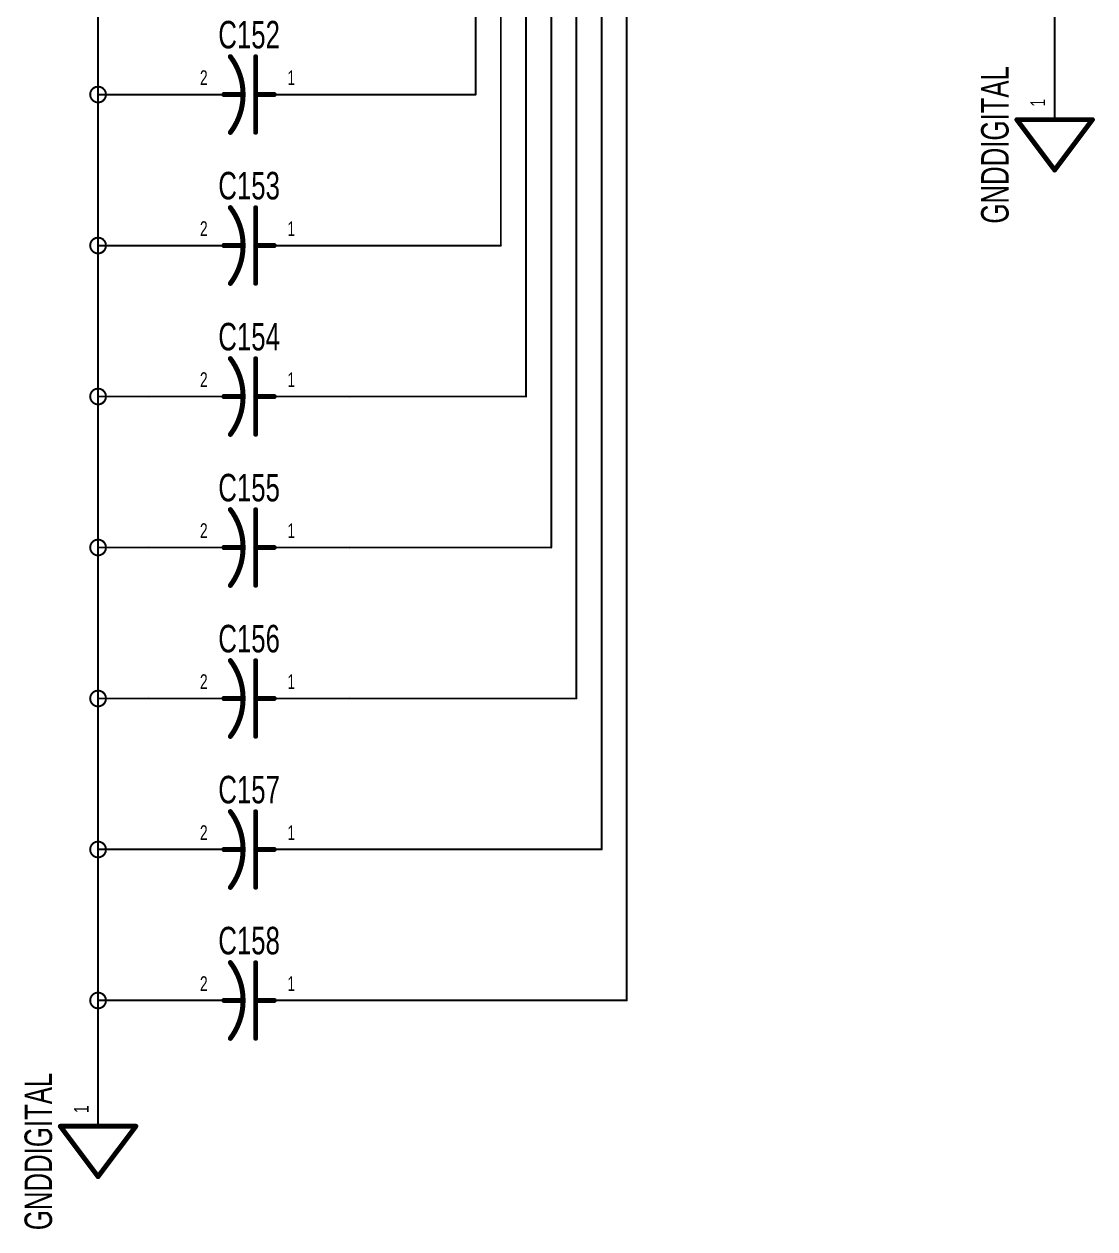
# Model space of a CAD drawing. Extents: x 0 to 23.8, y -0.1 to 21.2.
# Drawn here: x 8.603 to 10.73, y -0.095 to 2.299 of the extents above; entities that cross this region are included whole.
import ezdxf
from ezdxf.enums import TextEntityAlignment as Align

# ---------------------------------------------------------------- set-up
doc = ezdxf.new("R2010")
doc.units = 0
for name, color, linetype in [('Element', 253, 'CONTINUOUS'), ('Net', 50, 'CONTINUOUS'), ('Pin', 50, 'CONTINUOUS')]:
    doc.layers.add(name, color=color, linetype=linetype)

msp = doc.modelspace()

# ---------------------------------------------------------------- linework, layer by layer
at = {"layer": 'Element', "linetype": 'CONTINUOUS'}
for points, const_width in [([(9.0128, 2.0838), (9.0175, 2.0904), (9.0217, 2.0973), (9.0255, 2.1045), (9.0287, 2.1118), (9.0315, 2.1194), (9.0339, 2.1271), (9.0357, 2.135), (9.037, 2.143), (9.0377, 2.151), (9.038, 2.1591), (9.0377, 2.1671), (9.037, 2.1752), (9.0357, 2.1831), (9.0339, 2.191), (9.0315, 2.1987), (9.0287, 2.2063), (9.0254, 2.2137), (9.0217, 2.2208), (9.0175, 2.2277), (9.0128, 2.2343)], 0.01), ([(9.063, 2.2341), (9.063, 2.0841)], 0.0098), ([(9.038, 2.1591), (9, 2.1591)], 0.0098), ([(9.1, 2.1591), (9.063, 2.1591)], 0.0098), ([(10.575, 2.1091), (10.725, 2.1091)], 0.0098), ([(10.575, 2.1091), (10.65, 2.0091)], 0.0098), ([(10.65, 2.0091), (10.725, 2.1091)], 0.0098), ([(9.0128, 1.7838), (9.0175, 1.7904), (9.0217, 1.7973), (9.0255, 1.8045), (9.0287, 1.8118), (9.0315, 1.8194), (9.0339, 1.8271), (9.0357, 1.835), (9.037, 1.843), (9.0377, 1.851), (9.038, 1.8591), (9.0377, 1.8671), (9.037, 1.8752), (9.0357, 1.8831), (9.0339, 1.891), (9.0315, 1.8987), (9.0287, 1.9063), (9.0254, 1.9137), (9.0217, 1.9208), (9.0175, 1.9277), (9.0128, 1.9343)], 0.01), ([(9.063, 1.9341), (9.063, 1.7841)], 0.0098), ([(9.038, 1.8591), (9, 1.8591)], 0.0098), ([(9.1, 1.8591), (9.063, 1.8591)], 0.0098), ([(9.0128, 1.4838), (9.0175, 1.4904), (9.0217, 1.4973), (9.0255, 1.5045), (9.0287, 1.5118), (9.0315, 1.5194), (9.0339, 1.5271), (9.0357, 1.535), (9.037, 1.543), (9.0377, 1.551), (9.038, 1.5591), (9.0377, 1.5671), (9.037, 1.5752), (9.0357, 1.5831), (9.0339, 1.591), (9.0315, 1.5987), (9.0287, 1.6063), (9.0254, 1.6137), (9.0217, 1.6208), (9.0175, 1.6277), (9.0128, 1.6343)], 0.01), ([(9.063, 1.6341), (9.063, 1.4841)], 0.0098), ([(9.038, 1.5591), (9, 1.5591)], 0.0098), ([(9.1, 1.5591), (9.063, 1.5591)], 0.0098), ([(9.0128, 1.1838), (9.0175, 1.1904), (9.0217, 1.1973), (9.0255, 1.2045), (9.0287, 1.2118), (9.0315, 1.2194), (9.0339, 1.2271), (9.0357, 1.235), (9.037, 1.243), (9.0377, 1.251), (9.038, 1.2591), (9.0377, 1.2671), (9.037, 1.2752), (9.0357, 1.2831), (9.0339, 1.291), (9.0315, 1.2987), (9.0287, 1.3063), (9.0254, 1.3137), (9.0217, 1.3208), (9.0175, 1.3277), (9.0128, 1.3343)], 0.01), ([(9.063, 1.3341), (9.063, 1.1841)], 0.0098), ([(9.038, 1.2591), (9, 1.2591)], 0.0098), ([(9.1, 1.2591), (9.063, 1.2591)], 0.0098), ([(9.0128, 0.8838), (9.0175, 0.8904), (9.0217, 0.8973), (9.0255, 0.9045), (9.0287, 0.9118), (9.0315, 0.9194), (9.0339, 0.9271), (9.0357, 0.935), (9.037, 0.943), (9.0377, 0.951), (9.038, 0.9591), (9.0377, 0.9671), (9.037, 0.9752), (9.0357, 0.9831), (9.0339, 0.991), (9.0315, 0.9987), (9.0287, 1.0063), (9.0254, 1.0137), (9.0217, 1.0208), (9.0175, 1.0277), (9.0128, 1.0343)], 0.01), ([(9.063, 1.0341), (9.063, 0.8841)], 0.0098), ([(9.038, 0.9591), (9, 0.9591)], 0.0098), ([(9.1, 0.9591), (9.063, 0.9591)], 0.0098), ([(9.0128, 0.5838), (9.0175, 0.5904), (9.0217, 0.5973), (9.0255, 0.6045), (9.0287, 0.6118), (9.0315, 0.6194), (9.0339, 0.6271), (9.0357, 0.635), (9.037, 0.643), (9.0377, 0.651), (9.038, 0.6591), (9.0377, 0.6671), (9.037, 0.6752), (9.0357, 0.6831), (9.0339, 0.691), (9.0315, 0.6987), (9.0287, 0.7063), (9.0254, 0.7137), (9.0217, 0.7208), (9.0175, 0.7277), (9.0128, 0.7343)], 0.01), ([(9.063, 0.7341), (9.063, 0.5841)], 0.0098), ([(9.038, 0.6591), (9, 0.6591)], 0.0098), ([(9.1, 0.6591), (9.063, 0.6591)], 0.0098), ([(9.0128, 0.2838), (9.0175, 0.2904), (9.0217, 0.2973), (9.0255, 0.3045), (9.0287, 0.3118), (9.0315, 0.3194), (9.0339, 0.3271), (9.0357, 0.335), (9.037, 0.343), (9.0377, 0.351), (9.038, 0.3591), (9.0377, 0.3671), (9.037, 0.3752), (9.0357, 0.3831), (9.0339, 0.391), (9.0315, 0.3987), (9.0287, 0.4063), (9.0254, 0.4137), (9.0217, 0.4208), (9.0175, 0.4277), (9.0128, 0.4343)], 0.01), ([(9.063, 0.4341), (9.063, 0.2841)], 0.0098), ([(9.038, 0.3591), (9, 0.3591)], 0.0098), ([(9.1, 0.3591), (9.063, 0.3591)], 0.0098), ([(8.675, 0.1091), (8.825, 0.1091)], 0.0098), ([(8.675, 0.1091), (8.75, 0.0091)], 0.0098), ([(8.75, 0.0091), (8.825, 0.1091)], 0.0098)]:
    msp.add_lwpolyline(points, dxfattribs=dict(at, const_width=const_width))
for points, const_width in [([(9.0103, 2.2343, 1), (9.0153, 2.2343, 1), (9.0103, 2.2343, 1)], 0.005), ([(9.0605, 2.2341, 1), (9.0655, 2.2341, 1), (9.0605, 2.2341, 1)], 0.0049), ([(8.9975, 2.1591, 1), (9.0025, 2.1591, 1), (8.9975, 2.1591, 1)], 0.0049), ([(9.0355, 2.1591, 1), (9.0405, 2.1591, 1), (9.0355, 2.1591, 1)], 0.0049), ([(9.0605, 2.1591, 1), (9.0655, 2.1591, 1), (9.0605, 2.1591, 1)], 0.0049), ([(9.0975, 2.1591, 1), (9.1025, 2.1591, 1), (9.0975, 2.1591, 1)], 0.0049), ([(10.5725, 2.1091, 1), (10.5775, 2.1091, 1), (10.5725, 2.1091, 1)], 0.0049), ([(10.5725, 2.1091, 1), (10.5775, 2.1091, 1), (10.5725, 2.1091, 1)], 0.0049), ([(10.7225, 2.1091, 1), (10.7275, 2.1091, 1), (10.7225, 2.1091, 1)], 0.0049), ([(10.7225, 2.1091, 1), (10.7275, 2.1091, 1), (10.7225, 2.1091, 1)], 0.0049), ([(9.0103, 2.0838, 1), (9.0153, 2.0838, 1), (9.0103, 2.0838, 1)], 0.005), ([(9.0605, 2.0841, 1), (9.0655, 2.0841, 1), (9.0605, 2.0841, 1)], 0.0049), ([(10.6475, 2.0091, 1), (10.6525, 2.0091, 1), (10.6475, 2.0091, 1)], 0.0049), ([(10.6475, 2.0091, 1), (10.6525, 2.0091, 1), (10.6475, 2.0091, 1)], 0.0049), ([(9.0103, 1.9343, 1), (9.0153, 1.9343, 1), (9.0103, 1.9343, 1)], 0.005), ([(9.0605, 1.9341, 1), (9.0655, 1.9341, 1), (9.0605, 1.9341, 1)], 0.0049), ([(8.9975, 1.8591, 1), (9.0025, 1.8591, 1), (8.9975, 1.8591, 1)], 0.0049), ([(9.0355, 1.8591, 1), (9.0405, 1.8591, 1), (9.0355, 1.8591, 1)], 0.0049), ([(9.0605, 1.8591, 1), (9.0655, 1.8591, 1), (9.0605, 1.8591, 1)], 0.0049), ([(9.0975, 1.8591, 1), (9.1025, 1.8591, 1), (9.0975, 1.8591, 1)], 0.0049), ([(9.0103, 1.7838, 1), (9.0153, 1.7838, 1), (9.0103, 1.7838, 1)], 0.005), ([(9.0605, 1.7841, 1), (9.0655, 1.7841, 1), (9.0605, 1.7841, 1)], 0.0049), ([(9.0103, 1.6343, 1), (9.0153, 1.6343, 1), (9.0103, 1.6343, 1)], 0.005), ([(9.0605, 1.6341, 1), (9.0655, 1.6341, 1), (9.0605, 1.6341, 1)], 0.0049), ([(8.9975, 1.5591, 1), (9.0025, 1.5591, 1), (8.9975, 1.5591, 1)], 0.0049), ([(9.0355, 1.5591, 1), (9.0405, 1.5591, 1), (9.0355, 1.5591, 1)], 0.0049), ([(9.0605, 1.5591, 1), (9.0655, 1.5591, 1), (9.0605, 1.5591, 1)], 0.0049), ([(9.0975, 1.5591, 1), (9.1025, 1.5591, 1), (9.0975, 1.5591, 1)], 0.0049), ([(9.0103, 1.4838, 1), (9.0153, 1.4838, 1), (9.0103, 1.4838, 1)], 0.005), ([(9.0605, 1.4841, 1), (9.0655, 1.4841, 1), (9.0605, 1.4841, 1)], 0.0049), ([(9.0103, 1.3343, 1), (9.0153, 1.3343, 1), (9.0103, 1.3343, 1)], 0.005), ([(9.0605, 1.3341, 1), (9.0655, 1.3341, 1), (9.0605, 1.3341, 1)], 0.0049), ([(8.9975, 1.2591, 1), (9.0025, 1.2591, 1), (8.9975, 1.2591, 1)], 0.0049), ([(9.0355, 1.2591, 1), (9.0405, 1.2591, 1), (9.0355, 1.2591, 1)], 0.0049), ([(9.0605, 1.2591, 1), (9.0655, 1.2591, 1), (9.0605, 1.2591, 1)], 0.0049), ([(9.0975, 1.2591, 1), (9.1025, 1.2591, 1), (9.0975, 1.2591, 1)], 0.0049), ([(9.0103, 1.1838, 1), (9.0153, 1.1838, 1), (9.0103, 1.1838, 1)], 0.005), ([(9.0605, 1.1841, 1), (9.0655, 1.1841, 1), (9.0605, 1.1841, 1)], 0.0049), ([(9.0103, 1.0343, 1), (9.0153, 1.0343, 1), (9.0103, 1.0343, 1)], 0.005), ([(9.0605, 1.0341, 1), (9.0655, 1.0341, 1), (9.0605, 1.0341, 1)], 0.0049), ([(8.9975, 0.9591, 1), (9.0025, 0.9591, 1), (8.9975, 0.9591, 1)], 0.0049), ([(9.0355, 0.9591, 1), (9.0405, 0.9591, 1), (9.0355, 0.9591, 1)], 0.0049), ([(9.0605, 0.9591, 1), (9.0655, 0.9591, 1), (9.0605, 0.9591, 1)], 0.0049), ([(9.0975, 0.9591, 1), (9.1025, 0.9591, 1), (9.0975, 0.9591, 1)], 0.0049), ([(9.0103, 0.8838, 1), (9.0153, 0.8838, 1), (9.0103, 0.8838, 1)], 0.005), ([(9.0605, 0.8841, 1), (9.0655, 0.8841, 1), (9.0605, 0.8841, 1)], 0.0049), ([(9.0103, 0.7343, 1), (9.0153, 0.7343, 1), (9.0103, 0.7343, 1)], 0.005), ([(9.0605, 0.7341, 1), (9.0655, 0.7341, 1), (9.0605, 0.7341, 1)], 0.0049), ([(8.9975, 0.6591, 1), (9.0025, 0.6591, 1), (8.9975, 0.6591, 1)], 0.0049), ([(9.0355, 0.6591, 1), (9.0405, 0.6591, 1), (9.0355, 0.6591, 1)], 0.0049), ([(9.0605, 0.6591, 1), (9.0655, 0.6591, 1), (9.0605, 0.6591, 1)], 0.0049), ([(9.0975, 0.6591, 1), (9.1025, 0.6591, 1), (9.0975, 0.6591, 1)], 0.0049), ([(9.0103, 0.5838, 1), (9.0153, 0.5838, 1), (9.0103, 0.5838, 1)], 0.005), ([(9.0605, 0.5841, 1), (9.0655, 0.5841, 1), (9.0605, 0.5841, 1)], 0.0049), ([(9.0103, 0.4343, 1), (9.0153, 0.4343, 1), (9.0103, 0.4343, 1)], 0.005), ([(9.0605, 0.4341, 1), (9.0655, 0.4341, 1), (9.0605, 0.4341, 1)], 0.0049), ([(8.9975, 0.3591, 1), (9.0025, 0.3591, 1), (8.9975, 0.3591, 1)], 0.0049), ([(9.0355, 0.3591, 1), (9.0405, 0.3591, 1), (9.0355, 0.3591, 1)], 0.0049), ([(9.0605, 0.3591, 1), (9.0655, 0.3591, 1), (9.0605, 0.3591, 1)], 0.0049), ([(9.0975, 0.3591, 1), (9.1025, 0.3591, 1), (9.0975, 0.3591, 1)], 0.0049), ([(9.0103, 0.2838, 1), (9.0153, 0.2838, 1), (9.0103, 0.2838, 1)], 0.005), ([(9.0605, 0.2841, 1), (9.0655, 0.2841, 1), (9.0605, 0.2841, 1)], 0.0049), ([(8.6725, 0.1091, 1), (8.6775, 0.1091, 1), (8.6725, 0.1091, 1)], 0.0049), ([(8.6725, 0.1091, 1), (8.6775, 0.1091, 1), (8.6725, 0.1091, 1)], 0.0049), ([(8.8225, 0.1091, 1), (8.8275, 0.1091, 1), (8.8225, 0.1091, 1)], 0.0049), ([(8.8225, 0.1091, 1), (8.8275, 0.1091, 1), (8.8225, 0.1091, 1)], 0.0049), ([(8.7475, 0.0091, 1), (8.7525, 0.0091, 1), (8.7475, 0.0091, 1)], 0.0049), ([(8.7475, 0.0091, 1), (8.7525, 0.0091, 1), (8.7475, 0.0091, 1)], 0.0049)]:
    msp.add_lwpolyline(points, format="xyb", dxfattribs=dict(at, const_width=const_width))
at = {"layer": 'Net', "linetype": 'CONTINUOUS', "const_width": 0.0039}
for points in [[(10.65, 8.0091), (10.65, 2.2591)], [(9.8, 4.5091), (9.8, 0.3591)], [(9.75, 0.6591), (9.75, 4.2591)], [(9.7, 4.0091), (9.7, 0.9591)], [(9.65, 1.2591), (9.65, 3.7591)], [(9.6, 3.5091), (9.6, 1.5591)], [(9.55, 3.2591), (9.55, 1.8591)], [(9.5, 3.0091), (9.5, 2.1591)], [(8.75, 2.4591), (8.75, 0.3591)], [(8.7343, 2.1591), (8.735, 2.1542), (8.7373, 2.1498), (8.7407, 2.1463), (8.7451, 2.1441), (8.75, 2.1433), (8.7549, 2.1441), (8.7593, 2.1463), (8.7627, 2.1498), (8.765, 2.1542), (8.7657, 2.1591), (8.765, 2.1639), (8.7627, 2.1683), (8.7593, 2.1718), (8.7549, 2.174), (8.75, 2.1748), (8.7451, 2.174), (8.7407, 2.1718), (8.7373, 2.1683), (8.735, 2.1639), (8.7343, 2.1591)], [(8.85, 2.1591), (8.75, 2.1591)], [(9.5, 2.1591), (9.25, 2.1591)], [(8.7343, 1.8591), (8.735, 1.8542), (8.7373, 1.8498), (8.7407, 1.8463), (8.7451, 1.8441), (8.75, 1.8433), (8.7549, 1.8441), (8.7593, 1.8463), (8.7627, 1.8498), (8.765, 1.8542), (8.7657, 1.8591), (8.765, 1.8639), (8.7627, 1.8683), (8.7593, 1.8718), (8.7549, 1.874), (8.75, 1.8748), (8.7451, 1.874), (8.7407, 1.8718), (8.7373, 1.8683), (8.735, 1.8639), (8.7343, 1.8591)], [(8.75, 1.8591), (8.85, 1.8591)], [(9.55, 1.8591), (9.25, 1.8591)], [(8.7343, 1.5591), (8.735, 1.5542), (8.7373, 1.5498), (8.7407, 1.5463), (8.7451, 1.5441), (8.75, 1.5433), (8.7549, 1.5441), (8.7593, 1.5463), (8.7627, 1.5498), (8.765, 1.5542), (8.7657, 1.5591), (8.765, 1.5639), (8.7627, 1.5683), (8.7593, 1.5718), (8.7549, 1.574), (8.75, 1.5748), (8.7451, 1.574), (8.7407, 1.5718), (8.7373, 1.5683), (8.735, 1.5639), (8.7343, 1.5591)], [(8.85, 1.5591), (8.75, 1.5591)], [(9.6, 1.5591), (9.25, 1.5591)], [(8.7343, 1.2591), (8.735, 1.2542), (8.7373, 1.2498), (8.7407, 1.2463), (8.7451, 1.2441), (8.75, 1.2433), (8.7549, 1.2441), (8.7593, 1.2463), (8.7627, 1.2498), (8.765, 1.2542), (8.7657, 1.2591), (8.765, 1.2639), (8.7627, 1.2683), (8.7593, 1.2718), (8.7549, 1.274), (8.75, 1.2748), (8.7451, 1.274), (8.7407, 1.2718), (8.7373, 1.2683), (8.735, 1.2639), (8.7343, 1.2591)], [(8.85, 1.2591), (8.75, 1.2591)], [(9.25, 1.2591), (9.65, 1.2591)], [(8.7343, 0.9591), (8.735, 0.9542), (8.7373, 0.9498), (8.7407, 0.9463), (8.7451, 0.9441), (8.75, 0.9433), (8.7549, 0.9441), (8.7593, 0.9463), (8.7627, 0.9498), (8.765, 0.9542), (8.7657, 0.9591), (8.765, 0.9639), (8.7627, 0.9683), (8.7593, 0.9718), (8.7549, 0.974), (8.75, 0.9748), (8.7451, 0.974), (8.7407, 0.9718), (8.7373, 0.9683), (8.735, 0.9639), (8.7343, 0.9591)], [(8.85, 0.9591), (8.75, 0.9591)], [(9.7, 0.9591), (9.25, 0.9591)], [(8.7343, 0.6591), (8.735, 0.6542), (8.7373, 0.6498), (8.7407, 0.6463), (8.7451, 0.6441), (8.75, 0.6433), (8.7549, 0.6441), (8.7593, 0.6463), (8.7627, 0.6498), (8.765, 0.6542), (8.7657, 0.6591), (8.765, 0.6639), (8.7627, 0.6683), (8.7593, 0.6718), (8.7549, 0.674), (8.75, 0.6748), (8.7451, 0.674), (8.7407, 0.6718), (8.7373, 0.6683), (8.735, 0.6639), (8.7343, 0.6591)], [(8.85, 0.6591), (8.75, 0.6591)], [(9.25, 0.6591), (9.75, 0.6591)], [(8.7343, 0.3591), (8.735, 0.3542), (8.7373, 0.3498), (8.7407, 0.3463), (8.7451, 0.3441), (8.75, 0.3433), (8.7549, 0.3441), (8.7593, 0.3463), (8.7627, 0.3498), (8.765, 0.3542), (8.7657, 0.3591), (8.765, 0.3639), (8.7627, 0.3683), (8.7593, 0.3718), (8.7549, 0.374), (8.75, 0.3748), (8.7451, 0.374), (8.7407, 0.3718), (8.7373, 0.3683), (8.735, 0.3639), (8.7343, 0.3591)], [(8.75, 0.3591), (8.85, 0.3591)], [(8.75, 0.2591), (8.75, 0.3591)], [(8.75, 0.3591), (8.75, 0.3591)], [(9.8, 0.3591), (9.25, 0.3591)]]:
    msp.add_lwpolyline(points, dxfattribs=at)
at = {"layer": 'Net', "linetype": 'CONTINUOUS', "const_width": 0.002}
for points in [[(10.649, 2.2591, 1), (10.651, 2.2591, 1), (10.649, 2.2591, 1)], [(8.7333, 2.1591, 1), (8.7352, 2.1591, 1), (8.7333, 2.1591, 1)], [(8.749, 2.1591, 1), (8.751, 2.1591, 1), (8.749, 2.1591, 1)], [(8.849, 2.1591, 1), (8.851, 2.1591, 1), (8.849, 2.1591, 1)], [(9.249, 2.1591, 1), (9.251, 2.1591, 1), (9.249, 2.1591, 1)], [(9.499, 2.1591, 1), (9.501, 2.1591, 1), (9.499, 2.1591, 1)], [(9.499, 2.1591, 1), (9.501, 2.1591, 1), (9.499, 2.1591, 1)], [(8.7333, 1.8591, 1), (8.7352, 1.8591, 1), (8.7333, 1.8591, 1)], [(8.749, 1.8591, 1), (8.751, 1.8591, 1), (8.749, 1.8591, 1)], [(8.849, 1.8591, 1), (8.851, 1.8591, 1), (8.849, 1.8591, 1)], [(9.249, 1.8591, 1), (9.251, 1.8591, 1), (9.249, 1.8591, 1)], [(9.549, 1.8591, 1), (9.551, 1.8591, 1), (9.549, 1.8591, 1)], [(9.549, 1.8591, 1), (9.551, 1.8591, 1), (9.549, 1.8591, 1)], [(8.7333, 1.5591, 1), (8.7352, 1.5591, 1), (8.7333, 1.5591, 1)], [(8.749, 1.5591, 1), (8.751, 1.5591, 1), (8.749, 1.5591, 1)], [(8.849, 1.5591, 1), (8.851, 1.5591, 1), (8.849, 1.5591, 1)], [(9.249, 1.5591, 1), (9.251, 1.5591, 1), (9.249, 1.5591, 1)], [(9.599, 1.5591, 1), (9.601, 1.5591, 1), (9.599, 1.5591, 1)], [(9.599, 1.5591, 1), (9.601, 1.5591, 1), (9.599, 1.5591, 1)], [(8.7333, 1.2591, 1), (8.7352, 1.2591, 1), (8.7333, 1.2591, 1)], [(8.749, 1.2591, 1), (8.751, 1.2591, 1), (8.749, 1.2591, 1)], [(8.849, 1.2591, 1), (8.851, 1.2591, 1), (8.849, 1.2591, 1)], [(9.249, 1.2591, 1), (9.251, 1.2591, 1), (9.249, 1.2591, 1)], [(9.649, 1.2591, 1), (9.651, 1.2591, 1), (9.649, 1.2591, 1)], [(9.649, 1.2591, 1), (9.651, 1.2591, 1), (9.649, 1.2591, 1)], [(8.7333, 0.9591, 1), (8.7352, 0.9591, 1), (8.7333, 0.9591, 1)], [(8.749, 0.9591, 1), (8.751, 0.9591, 1), (8.749, 0.9591, 1)], [(8.849, 0.9591, 1), (8.851, 0.9591, 1), (8.849, 0.9591, 1)], [(9.249, 0.9591, 1), (9.251, 0.9591, 1), (9.249, 0.9591, 1)], [(9.699, 0.9591, 1), (9.701, 0.9591, 1), (9.699, 0.9591, 1)], [(9.699, 0.9591, 1), (9.701, 0.9591, 1), (9.699, 0.9591, 1)], [(8.7333, 0.6591, 1), (8.7352, 0.6591, 1), (8.7333, 0.6591, 1)], [(8.749, 0.6591, 1), (8.751, 0.6591, 1), (8.749, 0.6591, 1)], [(8.849, 0.6591, 1), (8.851, 0.6591, 1), (8.849, 0.6591, 1)], [(9.249, 0.6591, 1), (9.251, 0.6591, 1), (9.249, 0.6591, 1)], [(9.749, 0.6591, 1), (9.751, 0.6591, 1), (9.749, 0.6591, 1)], [(9.749, 0.6591, 1), (9.751, 0.6591, 1), (9.749, 0.6591, 1)], [(8.7333, 0.3591, 1), (8.7352, 0.3591, 1), (8.7333, 0.3591, 1)], [(8.749, 0.3591, 1), (8.751, 0.3591, 1), (8.749, 0.3591, 1)], [(8.749, 0.3591, 1), (8.751, 0.3591, 1), (8.749, 0.3591, 1)], [(8.749, 0.3591, 1), (8.751, 0.3591, 1), (8.749, 0.3591, 1)], [(8.749, 0.3591, 1), (8.751, 0.3591, 1), (8.749, 0.3591, 1)], [(8.849, 0.3591, 1), (8.851, 0.3591, 1), (8.849, 0.3591, 1)], [(9.249, 0.3591, 1), (9.251, 0.3591, 1), (9.249, 0.3591, 1)], [(9.799, 0.3591, 1), (9.801, 0.3591, 1), (9.799, 0.3591, 1)], [(9.799, 0.3591, 1), (9.801, 0.3591, 1), (9.799, 0.3591, 1)], [(8.749, 0.2591, 1), (8.751, 0.2591, 1), (8.749, 0.2591, 1)]]:
    msp.add_lwpolyline(points, format="xyb", dxfattribs=at)
at = {"layer": 'Pin', "linetype": 'CONTINUOUS', "const_width": 0.0039}
for points in [[(10.65, 2.1091), (10.65, 2.2591)], [(9, 2.1591), (8.85, 2.1591)], [(9.1, 2.1591), (9.25, 2.1591)], [(9, 1.8591), (8.85, 1.8591)], [(9.1, 1.8591), (9.25, 1.8591)], [(9, 1.5591), (8.85, 1.5591)], [(9.1, 1.5591), (9.25, 1.5591)], [(9, 1.2591), (8.85, 1.2591)], [(9.1, 1.2591), (9.25, 1.2591)], [(9, 0.9591), (8.85, 0.9591)], [(9.1, 0.9591), (9.25, 0.9591)], [(9, 0.6591), (8.85, 0.6591)], [(9.1, 0.6591), (9.25, 0.6591)], [(9, 0.3591), (8.85, 0.3591)], [(9.1, 0.3591), (9.25, 0.3591)], [(8.75, 0.1091), (8.75, 0.2591)]]:
    msp.add_lwpolyline(points, dxfattribs=at)
at = {"layer": 'Pin', "linetype": 'CONTINUOUS', "const_width": 0.002}
for points in [[(10.649, 2.2591, 1), (10.651, 2.2591, 1), (10.649, 2.2591, 1)], [(8.849, 2.1591, 1), (8.851, 2.1591, 1), (8.849, 2.1591, 1)], [(8.999, 2.1591, 1), (9.001, 2.1591, 1), (8.999, 2.1591, 1)], [(9.099, 2.1591, 1), (9.101, 2.1591, 1), (9.099, 2.1591, 1)], [(9.249, 2.1591, 1), (9.251, 2.1591, 1), (9.249, 2.1591, 1)], [(10.649, 2.1091, 1), (10.651, 2.1091, 1), (10.649, 2.1091, 1)], [(8.849, 1.8591, 1), (8.851, 1.8591, 1), (8.849, 1.8591, 1)], [(8.999, 1.8591, 1), (9.001, 1.8591, 1), (8.999, 1.8591, 1)], [(9.099, 1.8591, 1), (9.101, 1.8591, 1), (9.099, 1.8591, 1)], [(9.249, 1.8591, 1), (9.251, 1.8591, 1), (9.249, 1.8591, 1)], [(8.849, 1.5591, 1), (8.851, 1.5591, 1), (8.849, 1.5591, 1)], [(8.999, 1.5591, 1), (9.001, 1.5591, 1), (8.999, 1.5591, 1)], [(9.099, 1.5591, 1), (9.101, 1.5591, 1), (9.099, 1.5591, 1)], [(9.249, 1.5591, 1), (9.251, 1.5591, 1), (9.249, 1.5591, 1)], [(8.849, 1.2591, 1), (8.851, 1.2591, 1), (8.849, 1.2591, 1)], [(8.999, 1.2591, 1), (9.001, 1.2591, 1), (8.999, 1.2591, 1)], [(9.099, 1.2591, 1), (9.101, 1.2591, 1), (9.099, 1.2591, 1)], [(9.249, 1.2591, 1), (9.251, 1.2591, 1), (9.249, 1.2591, 1)], [(8.849, 0.9591, 1), (8.851, 0.9591, 1), (8.849, 0.9591, 1)], [(8.999, 0.9591, 1), (9.001, 0.9591, 1), (8.999, 0.9591, 1)], [(9.099, 0.9591, 1), (9.101, 0.9591, 1), (9.099, 0.9591, 1)], [(9.249, 0.9591, 1), (9.251, 0.9591, 1), (9.249, 0.9591, 1)], [(8.849, 0.6591, 1), (8.851, 0.6591, 1), (8.849, 0.6591, 1)], [(8.999, 0.6591, 1), (9.001, 0.6591, 1), (8.999, 0.6591, 1)], [(9.099, 0.6591, 1), (9.101, 0.6591, 1), (9.099, 0.6591, 1)], [(9.249, 0.6591, 1), (9.251, 0.6591, 1), (9.249, 0.6591, 1)], [(8.849, 0.3591, 1), (8.851, 0.3591, 1), (8.849, 0.3591, 1)], [(8.999, 0.3591, 1), (9.001, 0.3591, 1), (8.999, 0.3591, 1)], [(9.099, 0.3591, 1), (9.101, 0.3591, 1), (9.099, 0.3591, 1)], [(9.249, 0.3591, 1), (9.251, 0.3591, 1), (9.249, 0.3591, 1)], [(8.749, 0.2591, 1), (8.751, 0.2591, 1), (8.749, 0.2591, 1)], [(8.749, 0.1091, 1), (8.751, 0.1091, 1), (8.749, 0.1091, 1)]]:
    msp.add_lwpolyline(points, format="xyb", dxfattribs=at)

# ---------------------------------------------------------------- texts
at = {"layer": 'Element', "width": 0.7}
for s, p in [('C152', (9.05, 2.2343)), ('C153', (9.05, 1.9343)), ('C154', (9.05, 1.6343)), ('C155', (9.05, 1.3343)), ('C156', (9.05, 1.0343)), ('C157', (9.05, 0.7343)), ('C158', (9.05, 0.4343))]:
    msp.add_text(s, height=0.0547, dxfattribs=at).set_placement(p, align=Align.BOTTOM_CENTER)
for p in [(10.575, 2.0591), (8.675, 0.0591)]:
    msp.add_text('GNDDIGITAL', height=0.0547, rotation=90, dxfattribs=at).set_placement(p, align=Align.BOTTOM_CENTER)
at = {"layer": 'Pin', "width": 0.7}
for s, p in [('2', (8.9524, 2.2072)), ('1', (9.1262, 2.2072)), ('2', (8.9524, 1.9072)), ('1', (9.1262, 1.9072)), ('2', (8.9524, 1.6072)), ('1', (9.1262, 1.6072)), ('2', (8.9524, 1.3072)), ('1', (9.1262, 1.3072)), ('2', (8.9524, 1.0072)), ('1', (9.1262, 1.0072)), ('2', (8.9524, 0.7072)), ('1', (9.1262, 0.7072)), ('2', (8.9524, 0.4072)), ('1', (9.1262, 0.4072))]:
    msp.add_text(s, height=0.0292, dxfattribs=at).set_placement(p, align=Align.TOP_LEFT)
for p in [(10.6019, 2.1353), (8.7019, 0.1353)]:
    msp.add_text('1', height=0.0292, rotation=90, dxfattribs=at).set_placement(p, align=Align.TOP_LEFT)

doc.saveas('drawing.dxf')
